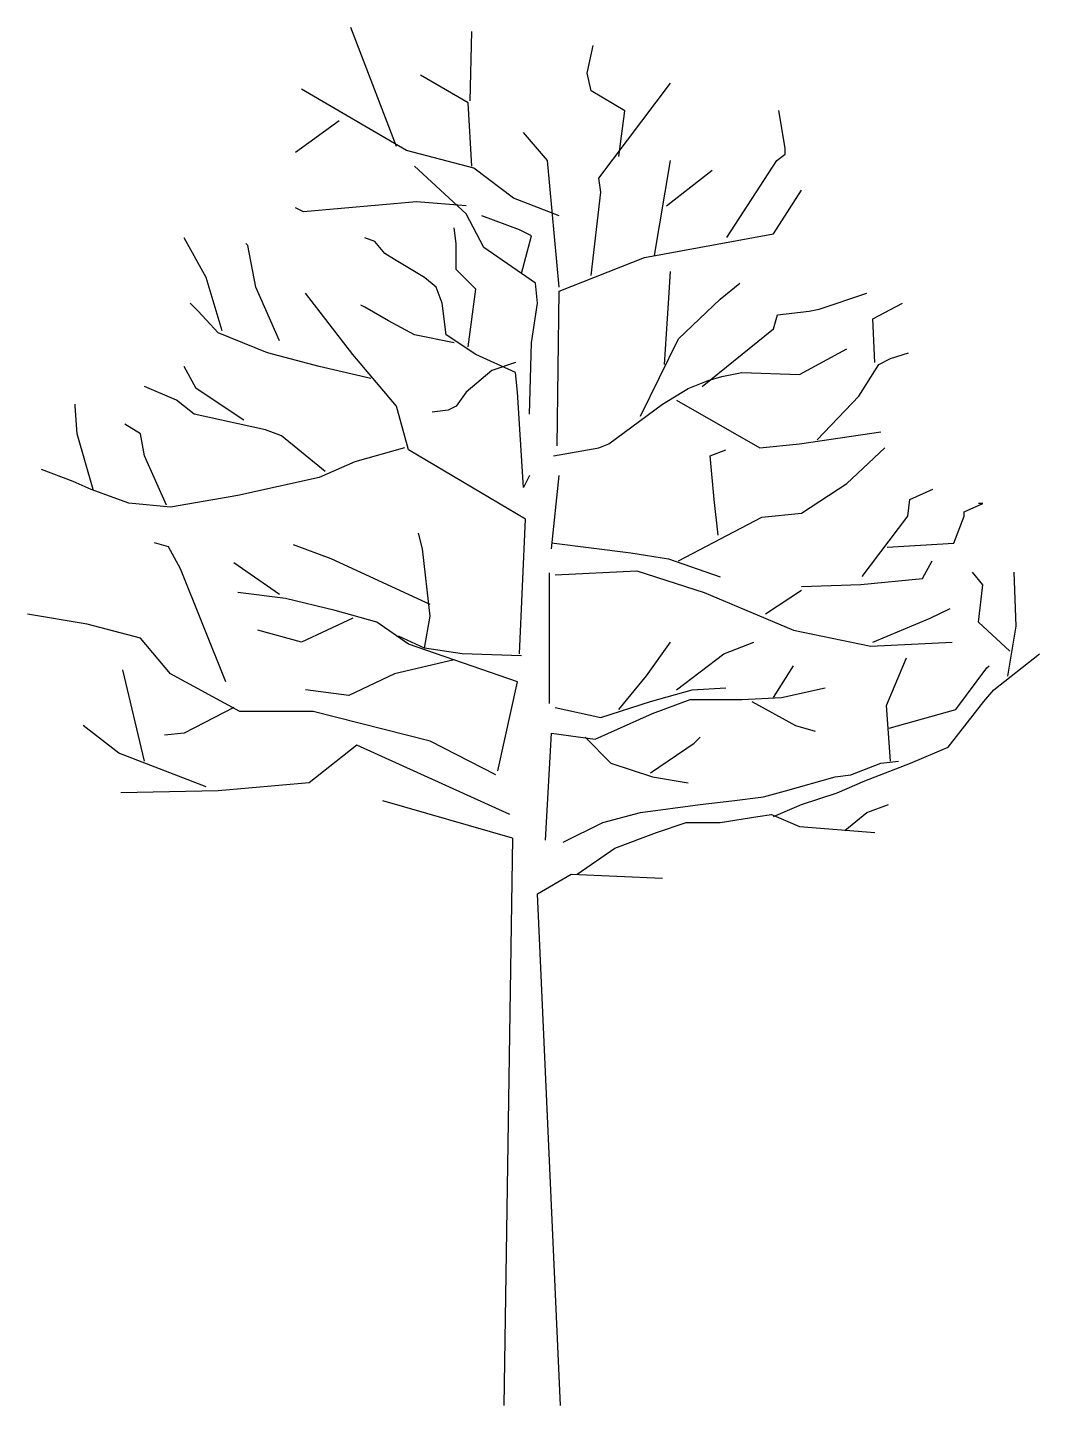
# Model space of a CAD drawing. Extents: x -2.56 to 2.57, y 0 to 6.99.
import ezdxf

# ---------------------------------------------------------------- set-up
doc = ezdxf.new("R2010")
doc.units = 0
doc.header["$LTSCALE"] = 0.0006
doc.header["$MEASUREMENT"] = 0
doc.layers.get('0').update_dxf_attribs({"linetype": 'CONTINUOUS'})

msp = doc.modelspace()

# ---------------------------------------------------------------- linework, layer by layer
for p, q in [((0.2754, 6.7572), (0.3056, 6.898)), ((0.2955, 6.6667), (0.2754, 6.7572)), ((0.4665, 6.5662), (0.2955, 6.6667)), ((0.3358, 6.2243), (0.6978, 6.7069)), ((0.4363, 6.3349), (0.4665, 6.5662)), ((0.3458, 6.1539), (0.3358, 6.2243)), ((0.2955, 5.7317), (0.3458, 6.1539)), ((-0.3883, 5.8925), (-0.3984, 5.973)), ((-1.6556, 5.7216), (-1.7662, 5.9227)), ((-1.4444, 5.8825), (-1.4544, 5.8925)), ((-1.4041, 5.6713), (-1.4444, 5.8825)), ((-0.8007, 5.9026), (-0.851, 5.9227)), ((-0.7504, 5.8422), (-0.8007, 5.9026)), ((-0.3883, 5.7618), (-0.3883, 5.8925)), ((-0.7001, 5.8121), (-0.7504, 5.8422)), ((-0.5493, 5.7216), (-0.7001, 5.8121)), ((-0.2878, 5.6613), (-0.3883, 5.7618)), ((0.6878, 5.5909), (0.6978, 5.7518)), ((-1.5751, 5.4501), (-1.6556, 5.7216)), ((-1.2834, 5.3999), (-1.4041, 5.6713)), ((-0.4889, 5.6713), (-0.5493, 5.7216)), ((-0.4587, 5.5909), (-0.4889, 5.6713)), ((-0.328, 5.3697), (-0.2878, 5.6613)), ((0.9493, 5.611), (1.0498, 5.6914)), ((-1.6958, 5.5507), (-1.736, 5.5909)), ((-0.9113, 5.3295), (-1.1527, 5.6412)), ((-0.4386, 5.43), (-0.4587, 5.5909)), ((0.6677, 5.2792), (0.6878, 5.5909)), ((0.7381, 5.4099), (0.9493, 5.611)), ((1.4521, 5.5607), (1.6935, 5.6412)), ((1.7237, 5.5105), (1.8745, 5.5909)), ((-1.5952, 5.4401), (-1.6958, 5.5507)), ((-0.851, 5.5708), (-0.8711, 5.5808)), ((-0.7303, 5.5004), (-0.851, 5.5708)), ((1.2208, 5.4602), (1.2409, 5.5306)), ((1.2409, 5.5306), (1.4018, 5.5507)), ((1.4018, 5.5507), (1.4521, 5.5607)), ((-0.5996, 5.43), (-0.7303, 5.5004)), ((0.8588, 5.1686), (1.2208, 5.4602)), ((1.7337, 5.2893), (1.7237, 5.5105)), ((-1.3438, 5.3395), (-1.5952, 5.4401)), ((-0.3984, 5.3898), (-0.5996, 5.43)), ((-0.2878, 5.3295), (-0.4386, 5.43)), ((0.547, 5.0178), (0.7381, 5.4099)), ((-1.0823, 5.2692), (-1.3438, 5.3395)), ((-0.9113, 5.3295), (-0.9113, 5.3295)), ((-0.6901, 5.0681), (-0.9113, 5.3295)), ((-0.0866, 5.239), (-0.2878, 5.3295)), ((1.3516, 5.2289), (1.5929, 5.3596)), ((1.8142, 5.3094), (1.9047, 5.3395)), ((-1.7059, 5.1586), (-1.7662, 5.2692)), ((-0.8208, 5.2088), (-1.0823, 5.2692)), ((-0.2073, 5.249), (-0.3381, 5.1384)), ((-0.0866, 5.2893), (-0.2073, 5.249)), ((1.6533, 5.1183), (1.7538, 5.2792)), ((1.7538, 5.2792), (1.8142, 5.3094)), ((-0.0766, 5.1384), (-0.0866, 5.239)), ((0.7884, 5.1586), (0.8889, 5.1988)), ((0.8889, 5.1988), (0.9593, 5.2189)), ((0.9593, 5.2189), (1.0599, 5.239)), ((1.0599, 5.239), (1.3516, 5.2289)), ((-1.8064, 5.0982), (-1.9673, 5.1686)), ((-1.4645, 4.9977), (-1.7059, 5.1586)), ((-0.3381, 5.1384), (-0.3883, 5.0681)), ((-0.0464, 4.6558), (-0.0766, 5.1384)), ((0.6576, 5.0781), (0.7884, 5.1586)), ((1.4421, 4.8971), (1.6533, 5.1183)), ((-2.3193, 5.0681), (-2.3193, 5.0781)), ((-2.3093, 4.9273), (-2.3193, 5.0681)), ((-1.7159, 5.0278), (-1.8064, 5.0982)), ((-0.6297, 4.8469), (-0.6901, 5.0681)), ((-0.4286, 5.048), (-0.509, 5.0379)), ((-0.3883, 5.0681), (-0.4286, 5.048)), ((0.3861, 4.877), (0.6576, 5.0781)), ((0.728, 5.0982), (1.1504, 4.8569)), ((-1.9875, 4.9273), (-2.0679, 4.9776)), ((-1.3538, 4.9474), (-1.7159, 5.0278)), ((-2.2288, 4.6458), (-2.3093, 4.9273)), ((-1.9673, 4.8167), (-1.9875, 4.9273)), ((-1.2734, 4.9172), (-1.3538, 4.9474)), ((-1.0521, 4.7363), (-1.2734, 4.9172)), ((1.3516, 4.877), (1.7639, 4.9374)), ((-0.6498, 4.8569), (-0.9013, 4.7865)), ((-0.0363, 4.495), (-0.6297, 4.8469)), ((0.1045, 4.8167), (0.3358, 4.8569)), ((0.3358, 4.8569), (0.3861, 4.877)), ((0.899, 4.8167), (0.9794, 4.8469)), ((1.1504, 4.8569), (1.3516, 4.877)), ((-1.8567, 4.5653), (-1.9673, 4.8167)), ((-0.9013, 4.7865), (-1.0823, 4.7061)), ((0.9191, 4.5955), (0.899, 4.8167)), ((-2.3294, 4.686), (-2.4903, 4.7463)), ((-2.2389, 4.6458), (-2.3294, 4.686)), ((-1.0823, 4.7061), (-1.4946, 4.6156)), ((-0.0162, 4.7162), (-0.0464, 4.6558)), ((-2.0478, 4.5754), (-2.2389, 4.6458)), ((-1.4946, 4.6156), (-1.8366, 4.5553)), ((-1.8366, 4.5553), (-2.0478, 4.5754)), ((0.9392, 4.4145), (0.9191, 4.5955)), ((-0.0665, 3.8113), (-0.0363, 4.495)), ((-0.5593, 4.3441), (-0.5794, 4.4246)), ((-1.8467, 4.3542), (-1.9171, 4.3743)), ((-1.7863, 4.2436), (-1.8467, 4.3542)), ((-1.022, 4.2939), (-1.213, 4.3643)), ((-0.5191, 4.0023), (-0.5593, 4.3441)), ((-1.2834, 4.1129), (-1.5148, 4.2738)), ((-0.5191, 4.0626), (-1.022, 4.2939)), ((-1.555, 3.6705), (-1.7863, 4.2436)), ((-1.2533, 4.0928), (-1.4946, 4.123)), ((-1.0018, 4.0325), (-1.2533, 4.0928)), ((-2.259, 3.9621), (-2.5607, 4.0124)), ((-0.9113, 3.9922), (-1.1728, 3.8716)), ((-0.7906, 3.9721), (-1.0018, 4.0325)), ((-0.5493, 3.8414), (-0.5191, 4.0023)), ((1.7237, 3.8716), (2.0153, 3.9922)), ((2.0153, 3.9922), (2.1159, 4.0425)), ((-1.9875, 3.8917), (-2.259, 3.9621)), ((-1.1728, 3.8716), (-1.3941, 3.9319)), ((-0.6297, 3.8615), (-0.7906, 3.9721)), ((-1.8366, 3.7107), (-1.9875, 3.8917)), ((-0.5493, 3.8414), (-0.68, 3.9018)), ((-0.0766, 3.6705), (-0.6297, 3.8615)), ((0.5771, 3.7007), (0.6978, 3.8716)), ((0.9694, 3.8113), (1.1202, 3.8716)), ((-0.3984, 3.7811), (-0.7001, 3.7107)), ((-0.3582, 3.8113), (-0.5493, 3.8414)), ((-0.5493, 3.8414), (-0.5493, 3.8414)), ((-0.0565, 3.8012), (-0.3582, 3.8113)), ((0.728, 3.6303), (0.9694, 3.8113)), ((-1.4846, 3.5197), (-1.8366, 3.7107)), ((-0.7001, 3.7107), (-0.9314, 3.6001)), ((1.2208, 3.5901), (1.3214, 3.7509)), ((-0.1771, 3.2181), (-0.0766, 3.6705)), ((0.4363, 3.5297), (0.5771, 3.7007)), ((0.8085, 3.6303), (0.9794, 3.6403)), ((1.261, 3.5901), (1.4823, 3.6403)), ((-0.9314, 3.6001), (-1.1527, 3.6303)), ((0.3458, 3.4895), (0.5973, 3.57)), ((0.5973, 3.57), (0.8085, 3.6303)), ((0.6073, 3.5096), (0.7984, 3.58)), ((0.7984, 3.58), (1.0599, 3.58)), ((1.0599, 3.58), (1.261, 3.5901)), ((1.1102, 3.57), (1.3314, 3.4493)), ((-1.5148, 3.5398), (-1.7662, 3.4091)), ((-1.1125, 3.5197), (-1.4846, 3.5197)), ((-0.5191, 3.3689), (-1.1125, 3.5197)), ((0.1145, 3.5398), (0.3458, 3.4895)), ((0.3157, 3.3789), (0.6073, 3.5096)), ((1.3314, 3.4493), (1.432, 3.4191)), ((-1.7662, 3.4091), (-1.8668, 3.399)), ((-0.1872, 3.198), (-0.5191, 3.3689)), ((0.0642, 2.8662), (0.0944, 3.4091)), ((0.0944, 3.4091), (0.3157, 3.3789)), ((0.0944, 3.4091), (0.0944, 3.4091)), ((0.5973, 3.208), (0.8185, 3.3588)), ((0.8185, 3.3588), (0.8487, 3.389)), ((-0.1023, 2.877), (-0.7596, 3.0668))]:
    msp.add_line(p, q)
for points in [[(-0.6901, 6.3852), (-0.9214, 6.9884)], [(-0.3179, 6.6164), (-0.3079, 6.9683)], [(-0.3079, 6.2846), (-0.328, 6.6064), (-0.5694, 6.7471)], [(0.1346, 6.0333), (-0.0967, 6.1238), (-0.2978, 6.2746), (-0.6398, 6.3651), (-1.1728, 6.6768)], [(-0.9817, 6.5159), (-1.203, 6.355)], [(0.9838, 5.924), (1.237, 6.3142), (1.2792, 6.3459), (1.2792, 6.3775), (1.2475, 6.5674)], [(0.1346, 5.6713), (0.0743, 6.3148), (-0.0464, 6.4556)], [(0.6174, 5.8322), (0.6978, 6.3148)], [(-0.0162, 5.0278), (-0.0062, 5.3898), (0.024, 5.5909), (0.0139, 5.6914), (-0.2475, 5.8724), (-0.3381, 6.0433), (-0.5996, 6.2846)], [(0.6777, 6.0836), (0.909, 6.2645)], [(0.1346, 5.6512), (0.5671, 5.8221), (1.2208, 5.9428), (1.3616, 6.164)], [(-0.3381, 6.0836), (-0.5895, 6.1037), (-1.1628, 6.0534), (-1.203, 6.0735)], [(-0.0565, 5.7417), (-0.0062, 5.9327), (-0.0665, 5.9629), (-0.2576, 6.0333)], [(0.1246, 4.867), (0.1346, 5.6512), (0.1346, 5.6512)], [(0.7381, 4.2838), (1.1605, 4.505), (1.3616, 4.5251), (1.5929, 4.6759), (1.784, 4.8569)], [(0.0944, 4.3441), (0.1346, 4.7162)], [(1.6696, 4.2047), (1.9017, 4.5106), (1.9122, 4.595), (2.0283, 4.6477), (2.0283, 4.6477)], [(1.7962, 4.3524), (2.1338, 4.3735), (2.1865, 4.5106), (2.1865, 4.5317), (2.2815, 4.5739), (2.2604, 4.5739)], [(0.0944, 4.3743), (0.4967, 4.324), (0.6878, 4.2939), (0.9493, 4.2034)], [(1.3616, 4.1531), (1.6633, 4.1632), (1.9751, 4.1933), (2.0254, 4.2838)], [(0.0843, 3.5599), (0.0843, 4.2235)], [(0.1145, 4.2134), (0.5269, 4.2336), (0.8688, 4.123), (1.3214, 3.9319), (1.7136, 3.8515), (2.126, 3.8716)], [(2.4186, 3.825), (2.2604, 3.9727), (2.2815, 4.1625), (2.2287, 4.2258)], [(2.4081, 3.6984), (2.4503, 3.9516), (2.4397, 4.2258)], [(1.3616, 4.133), (1.1806, 4.0124)], [(1.2208, 2.9868), (1.3616, 3.0471), (1.5426, 3.1075), (1.6834, 3.1678), (1.9148, 3.2583), (2.1059, 3.3387), (2.2869, 3.57), (2.3372, 3.6303), (2.5685, 3.8113)], [(1.8142, 3.2683), (1.7941, 3.5499), (1.8947, 3.7912)], [(-1.9673, 3.2683), (-2.078, 3.7308)], [(1.8067, 3.4347), (2.1443, 3.5297), (2.3026, 3.7406), (2.3131, 3.7512)], [(-1.6556, 3.1376), (-2.0981, 3.3085), (-2.2791, 3.4493)], [(0.2654, 3.389), (0.3961, 3.2583), (0.6073, 3.1879), (0.7884, 3.1577)], [(-0.1168, 2.9969), (-0.8912, 3.3488), (-1.1326, 3.1577), (-1.5952, 3.1175), (-2.088, 3.1075)], [(0.1547, 2.8561), (0.3559, 2.9566), (0.547, 3.0069), (0.8487, 3.0471), (1.0096, 3.0672), (1.1705, 3.0874), (1.2812, 3.1175), (1.5326, 3.1879), (1.613, 3.198), (1.7639, 3.2583), (1.8544, 3.2683)], [(1.5829, 2.9164), (1.6935, 3.0069), (1.8041, 3.0471)], [(0.2251, 2.6952), (0.4162, 2.8259), (0.6274, 2.9064), (0.7783, 2.9566), (0.9493, 2.9566), (1.1404, 2.9868), (1.2108, 2.9969), (1.3516, 2.9365), (1.7337, 2.9064)], [(-0.1023, 2.877), (-0.1459, 0)], [(0.1413, 0), (0.024, 2.5947), (0.195, 2.6952), (0.6576, 2.6751)]]:
    msp.add_lwpolyline(points)

doc.saveas('drawing.dxf')
